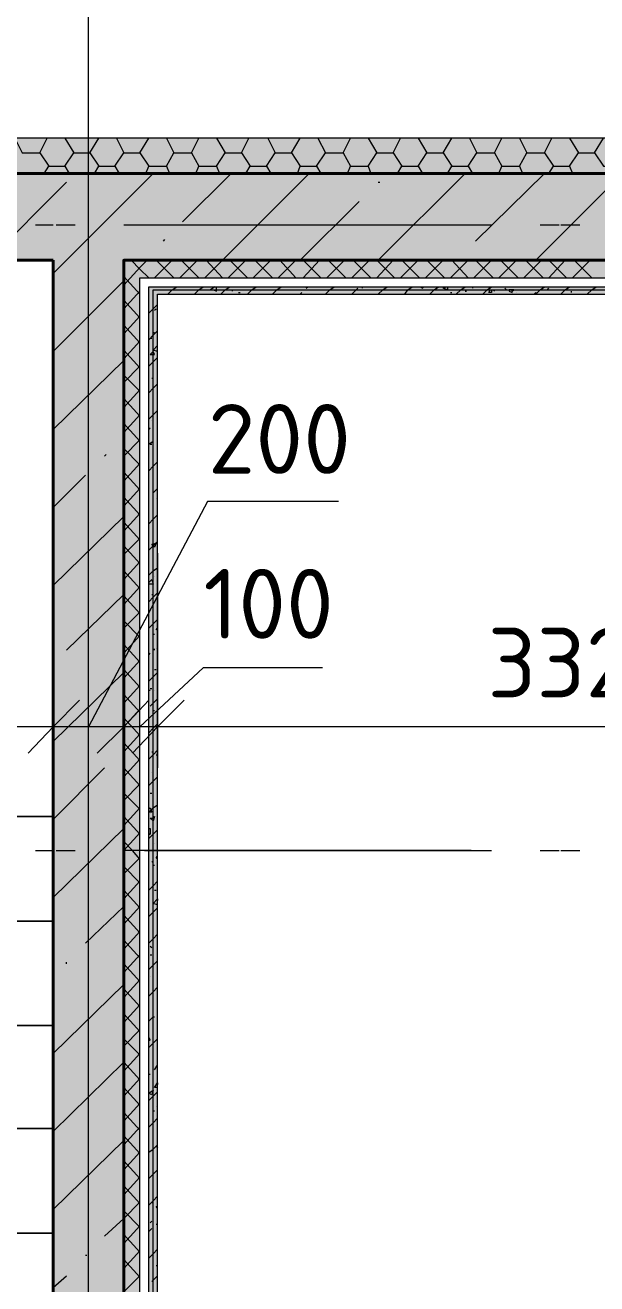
# Model space of a CAD drawing. Header units: millimetres. Extents: x -84737 to 172119, y -43083 to 59399.
# Drawn here: x -73293 to -71648, y 51635 to 55255 of the extents above; entities that cross this region are included whole.
import ezdxf

# ---------------------------------------------------------------- set-up
doc = ezdxf.new("R2010")
doc.units = ezdxf.units.MM
doc.layers.add('PDF _Геометрия', color=7, linetype='Continuous')
doc.layers.add('PDF _Текст', color=7, linetype='Continuous')
doc.layers.add('PDF _Сплошная заливка', color=7, linetype='Continuous', true_color=0xffffff)
doc.styles.add('PDF ISOCPEUR', font='isocpeur.ttf')

msp = doc.modelspace()

# ---------------------------------------------------------------- hatches: boundary and pattern name
at = {"layer": 'PDF _Сплошная заливка', "transparency": 33554559}
h = msp.add_hatch(color=256, dxfattribs=at)
h.paths.add_polyline_path([(-69212.4, 54578.8), (-69212.4, 54828.5), (-76860.6, 54828.5), (-76860.6, 54578.8)])
h.paths.add_polyline_path([(-68111.9, 54828.5), (-68111.9, 54578.8), (-66960.6, 54578.8), (-66960.6, 54828.5)])
h = msp.add_hatch(color=256, dxfattribs=at)
h.paths.add_polyline_path([(-73212.1, 49182.3), (-73009, 49182.3), (-73009, 54578.8), (-73212.1, 54578.8)])
h.paths.add_polyline_path([(-73009, 45258.7), (-73212.1, 45258.7), (-73212.1, 44378.3), (-73009, 44378.3)])
h.paths.add_polyline_path([(-73212.1, 46211), (-73009, 46211), (-73009, 46989.8), (-73212.1, 46989.8)])
h.paths.add_polyline_path([(-73212.1, 47032.1), (-73009, 47032.1), (-73009, 47061.8), (-73212.1, 47061.8)])
h.paths.add_polyline_path([(-73212.1, 47099.9), (-73009, 47099.9), (-73009, 47713.6), (-73212.1, 47713.6)])
h.paths.add_polyline_path([(-73212.1, 48966.4), (-73009, 48966.4), (-73009, 49148.4), (-73212.1, 49148.4)])
h = msp.add_hatch(color=256, dxfattribs=at)
h.paths.add_polyline_path([(-73009, 48966.4), (-72962.4, 48966.4), (-72962.4, 52881.6), (-73009, 52881.6)])
h.paths.add_polyline_path([(-72962.4, 47713.6), (-73009, 47713.6), (-73009, 47281.9), (-72962.4, 47281.9)])
h = msp.add_hatch(color=256, dxfattribs=at)
h.paths.add_polyline_path([(-72937, 48966.4), (-72924.3, 48966.4), (-72924.3, 52881.6), (-72937, 52881.6)])
h.paths.add_polyline_path([(-72924.3, 47713.6), (-72937, 47713.6), (-72937, 47353.8), (-72924.3, 47353.8)])
h = msp.add_hatch(color=256, dxfattribs=at)
h.paths.add_polyline_path([(-72924.3, 48966.4), (-72911.6, 48966.4), (-72911.6, 52881.6), (-72924.3, 52881.6)])
h.paths.add_polyline_path([(-72911.6, 47713.6), (-72924.3, 47713.6), (-72924.3, 47366.5), (-72911.6, 47366.5)])

# ---------------------------------------------------------------- linework, layer by layer
at = {"layer": 'PDF _Геометрия', "lineweight": 18}
for points in [[(-65860.2, 53029.7), (-65860.2, 53131.3), (-66859.1, 53131.3), (-66859.1, 54828.5), (-66859.1, 54930.1), (-76860.6, 54930.1), (-76962.2, 54930.1), (-76962.2, 33830.8), (-76962.2, 33729.2), (-41061.5, 33729.2), (-41061.5, 33830.8), (-41061.5, 41529.8), (-27364.9, 41529.8), (-27263.4, 41529.8), (-27263.4, 56927.9), (-27263.4, 57029.5), (-43063.5, 57029.5), (-43063.5, 56927.9)], [(-72911.6, 54578.8), (-72924.3, 54578.8), (-72937, 54578.8), (-72962.4, 54578.8), (-73009, 54578.8), (-73009, 52881.6)], [(-72962.4, 48966.4), (-72962.4, 52881.6), (-72962.4, 54528), (-72937, 54528), (-72911.6, 54528), (-69970, 54528), (-69944.6, 54528), (-69919.2, 54528), (-69919.2, 54278.3), (-69872.6, 54278.3), (-69589.1, 54278.3), (-69563.7, 54278.3), (-69542.5, 54278.3), (-69542.5, 51675.3), (-69542.5, 51649.9), (-69542.5, 51624.5), (-69618.7, 51624.5), (-69618.7, 51573.7), (-69618.7, 50676.4), (-69618.7, 50625.6), (-69542.5, 50625.6), (-69542.5, 50600.2), (-69542.5, 50574.8), (-69542.5, 50409.7)], [(-72937, 48966.4), (-72937, 52881.6), (-72937, 54502.6), (-72924.3, 54502.6), (-72911.6, 54502.6), (-69970, 54502.6), (-69957.3, 54502.6), (-69944.6, 54502.6), (-69944.6, 54252.9), (-69919.2, 54252.9), (-69872.6, 54252.9), (-69589.1, 54252.9), (-69576.4, 54252.9), (-69563.7, 54252.9), (-69563.7, 51675.3), (-69563.7, 51662.6), (-69563.7, 51649.9), (-69644.1, 51649.9), (-69644.1, 51624.5)], [(-72924.3, 48966.4), (-72924.3, 52881.6), (-72924.3, 54494.2), (-72911.6, 54494.2), (-69970, 54494.2), (-69957.3, 54494.2), (-69957.3, 54240.2), (-69944.6, 54240.2), (-69872.6, 54240.2), (-69589.1, 54240.2), (-69576.4, 54240.2), (-69576.4, 51675.3), (-69576.4, 51662.6), (-69656.8, 51662.6), (-69656.8, 51649.9), (-69656.8, 51573.7), (-69656.8, 50676.4), (-69656.8, 50600.2), (-69656.8, 50587.5), (-69576.4, 50587.5), (-69576.4, 50574.8), (-69576.4, 50409.7)], [(-72911.6, 48966.4), (-72911.6, 52881.6), (-72911.6, 54481.5), (-69970, 54481.5), (-69970, 54227.5), (-69957.3, 54227.5), (-69944.6, 54227.5), (-69919.2, 54227.5), (-69872.6, 54227.5), (-69589.1, 54227.5), (-69589.1, 51675.3), (-69669.5, 51675.3), (-69669.5, 51662.6), (-69669.5, 51649.9), (-69669.5, 51624.5)]]:
    msp.add_lwpolyline(points, dxfattribs=at)
at = {"layer": 'PDF _Геометрия', "lineweight": 40}
for points in [[(-66960.6, 54828.5), (-76860.6, 54828.5), (-76860.6, 54578.8), (-76860.6, 33830.8), (-76610.9, 33830.8), (-41163.1, 33830.8), (-41163.1, 34080.5), (-41163.1, 41631.4), (-27614.7, 41631.4), (-27364.9, 41631.4), (-27364.9, 56927.9), (-27614.7, 56927.9), (-43063.5, 56927.9)], [(-66859.1, 53029.7), (-66960.6, 53029.7), (-66960.6, 54578.8), (-66960.6, 54828.5), (-76860.6, 54828.5)], [(-41412.8, 44128.6), (-41412.8, 34080.5), (-76610.9, 34080.5), (-76610.9, 54578.8), (-73212.1, 54578.8), (-73212.1, 48966.4), (-73009, 48966.4), (-73009, 52881.6), (-73009, 48966.4)], [(-73009, 52881.6), (-73009, 54578.8), (-72911.6, 54578.8), (-69970, 54578.8), (-67210.4, 54578.8), (-67210.4, 52780), (-66960.6, 52780), (-65860.2, 52780), (-65860.2, 53029.7), (-66859.1, 53029.7), (-65860.2, 53029.7)], [(-69919.2, 54578.8), (-69944.6, 54578.8), (-69957.3, 54578.8), (-69970, 54578.8), (-72911.6, 54578.8), (-72924.3, 54578.8), (-72937, 54578.8), (-72962.4, 54578.8)]]:
    msp.add_lwpolyline(points, dxfattribs=at)
at = {"layer": 'PDF _Геометрия', "lineweight": 9}
for points in [[(-73110.6, 54968.2), (-73110.6, 55967.1)], [(-73110.6, 54142.9), (-73110.6, 55141.7)], [(-73322.2, 54930.1), (-73301, 54887.8), (-73250.2, 54887.8), (-73229.1, 54930.1)], [(-73178.3, 54930.1), (-73152.9, 54887.8), (-73106.3, 54887.8), (-73080.9, 54930.1)], [(-73030.1, 54930.1), (-73009, 54887.8), (-72962.4, 54887.8), (-72937, 54930.1)], [(-72886.2, 54930.1), (-72865.1, 54887.8), (-72814.3, 54887.8), (-72793.1, 54930.1)], [(-72742.3, 54930.1), (-72716.9, 54887.8), (-72670.4, 54887.8), (-72649.2, 54930.1)], [(-72594.2, 54930.1), (-72573, 54887.8), (-72526.5, 54887.8), (-72501.1, 54930.1)], [(-72450.3, 54930.1), (-72429.1, 54887.8), (-72378.3, 54887.8), (-72357.2, 54930.1)], [(-72306.4, 54930.1), (-72281, 54887.8), (-72234.4, 54887.8), (-72213.3, 54930.1)], [(-72162.5, 54930.1), (-72137.1, 54887.8), (-72090.5, 54887.8), (-72065.1, 54930.1)], [(-72014.3, 54930.1), (-71993.2, 54887.8), (-71942.4, 54887.8), (-71921.2, 54930.1)], [(-71870.4, 54930.1), (-71849.3, 54887.8), (-71798.5, 54887.8), (-71777.3, 54930.1)], [(-71726.5, 54930.1), (-71701.1, 54887.8), (-71654.6, 54887.8), (-71629.2, 54930.1)], [(-73250.2, 54887.8), (-73224.8, 54849.7), (-73178.3, 54849.7), (-73165.6, 54828.5)], [(-73178.3, 54849.7), (-73152.9, 54887.8)], [(-73106.3, 54887.8), (-73080.9, 54849.7), (-73034.4, 54849.7), (-73021.7, 54828.5)], [(-73034.4, 54849.7), (-73009, 54887.8)], [(-72962.4, 54887.8), (-72937, 54849.7), (-72886.2, 54849.7), (-72877.8, 54828.5)], [(-72886.2, 54849.7), (-72865.1, 54887.8)], [(-72814.3, 54887.8), (-72793.1, 54849.7), (-72742.3, 54849.7), (-72733.9, 54828.5)], [(-72742.3, 54849.7), (-72716.9, 54887.8)], [(-72670.4, 54887.8), (-72645, 54849.7), (-72598.4, 54849.7), (-72585.7, 54828.5)], [(-72598.4, 54849.7), (-72573, 54887.8)], [(-72526.5, 54887.8), (-72501.1, 54849.7), (-72454.5, 54849.7), (-72441.8, 54828.5)], [(-72454.5, 54849.7), (-72429.1, 54887.8)], [(-72378.3, 54887.8), (-72357.2, 54849.7), (-72306.4, 54849.7), (-72297.9, 54828.5)], [(-72306.4, 54849.7), (-72281, 54887.8)], [(-72234.4, 54887.8), (-72209, 54849.7), (-72162.5, 54849.7), (-72149.8, 54828.5)], [(-72162.5, 54849.7), (-72137.1, 54887.8)], [(-72090.5, 54887.8), (-72065.1, 54849.7), (-72018.6, 54849.7), (-72005.9, 54828.5)], [(-72018.6, 54849.7), (-71993.2, 54887.8)], [(-71942.4, 54887.8), (-71921.2, 54849.7), (-71870.4, 54849.7), (-71861.9, 54828.5)], [(-71870.4, 54849.7), (-71849.3, 54887.8)], [(-71798.5, 54887.8), (-71773.1, 54849.7), (-71726.5, 54849.7), (-71718, 54828.5)], [(-71726.5, 54849.7), (-71701.1, 54887.8)], [(-71654.6, 54887.8), (-71629.2, 54849.7), (-71582.6, 54849.7), (-71569.9, 54828.5)], [(-73237.5, 54828.5), (-73224.8, 54849.7)], [(-73093.6, 54828.5), (-73080.9, 54849.7)], [(-72945.5, 54828.5), (-72937, 54849.7)], [(-72801.6, 54828.5), (-72793.1, 54849.7)], [(-72657.7, 54828.5), (-72645, 54849.7)], [(-72509.5, 54828.5), (-72501.1, 54849.7)], [(-72365.6, 54828.5), (-72357.2, 54849.7)], [(-72221.7, 54828.5), (-72209, 54849.7)], [(-72077.8, 54828.5), (-72065.1, 54849.7)], [(-71929.7, 54828.5), (-71921.2, 54849.7)], [(-71785.8, 54828.5), (-71773.1, 54849.7)], [(-73212.1, 54540.7), (-73174, 54578.8), (-72924.3, 54828.5)], [(-72839.7, 54688.9), (-72700, 54828.5)], [(-72776.2, 54528), (-72725.4, 54578.8), (-72475.7, 54828.5)], [(-72276.7, 54578.8), (-72027, 54828.5)], [(-71997.4, 54633.8), (-71798.5, 54828.5)], [(-71823.9, 54578.8), (-71574.1, 54828.5)], [(-73398.4, 54578.8), (-73174, 54803.1)], [(-73110.6, 54714.3), (-73110.6, 54769.3)], [(-72276.7, 54803.1), (-72272.5, 54803.1)], [(-72501.1, 54578.8), (-72331.8, 54748.1)], [(-73262.9, 54680.4), (-73212.1, 54680.4)], [(-73203.7, 54680.4), (-73148.6, 54680.4)], [(-73009, 54680.4), (-72010.1, 54680.4)], [(-72949.7, 54680.4), (-71950.8, 54680.4)], [(-71811.2, 54680.4), (-71756.1, 54680.4)], [(-71751.9, 54680.4), (-71696.9, 54680.4)], [(-72894.7, 54633.8), (-72890.5, 54638.1)], [(-76610.9, 54578.8), (-76610.9, 52978.9), (-75011, 52978.9), (-74812, 52978.9), (-73212.1, 52978.9), (-74812, 52978.9), (-74812, 52678.4), (-74812, 52377.9), (-74812, 52081.6), (-74812, 51781.1), (-74812, 51480.6), (-74812, 51180.1), (-74812, 50879.5), (-74812, 50579), (-74812, 50278.5), (-74812, 49978), (-73212.1, 49978)], [(-73212.1, 52978.9), (-73212.1, 54578.8), (-76073.4, 54578.8)], [(-73009, 54578.8), (-73009, 54578.8)], [(-73009, 54506.9), (-72962.4, 54557.6), (-72941.3, 54578.8)], [(-72937, 54528), (-72962.4, 54553.4), (-72987.8, 54578.8)], [(-72920.1, 54528), (-72869.3, 54578.8)], [(-72865.1, 54528), (-72915.9, 54578.8)], [(-72848.1, 54528), (-72797.3, 54578.8)], [(-72793.1, 54528), (-72843.9, 54578.8)], [(-72725.4, 54528), (-72772, 54578.8)], [(-72708.5, 54528), (-72657.7, 54578.8)], [(-72653.4, 54528), (-72704.2, 54578.8)], [(-72636.5, 54528), (-72585.7, 54578.8)], [(-72581.5, 54528), (-72632.3, 54578.8)], [(-72564.6, 54528), (-72513.8, 54578.8)], [(-72513.8, 54528), (-72560.3, 54578.8)], [(-72492.6, 54528), (-72446, 54578.8)], [(-72441.8, 54528), (-72492.6, 54578.8)], [(-72424.9, 54528), (-72374.1, 54578.8)], [(-72369.9, 54528), (-72420.6, 54578.8)], [(-72352.9, 54528), (-72302.1, 54578.8)], [(-72297.9, 54528), (-72348.7, 54578.8)], [(-72281, 54528), (-72234.4, 54578.8)], [(-72230.2, 54528), (-72281, 54578.8)], [(-72213.3, 54528), (-72162.5, 54578.8)], [(-72158.2, 54528), (-72209, 54578.8)], [(-72141.3, 54528), (-72090.5, 54578.8)], [(-72086.3, 54528), (-72137.1, 54578.8)], [(-72069.3, 54528), (-72018.6, 54578.8)], [(-72018.6, 54528), (-72065.1, 54578.8)], [(-72052.4, 54578.8), (-72048.2, 54578.8)], [(-72001.6, 54528), (-71950.8, 54578.8)], [(-71946.6, 54528), (-71997.4, 54578.8)], [(-71929.7, 54528), (-71878.9, 54578.8)], [(-71874.6, 54528), (-71925.4, 54578.8)], [(-71857.7, 54528), (-71806.9, 54578.8)], [(-71802.7, 54528), (-71853.5, 54578.8)], [(-71785.8, 54528), (-71739.2, 54578.8)], [(-71735, 54528), (-71785.8, 54578.8)], [(-71718, 54528), (-71667.2, 54578.8)], [(-71663, 54528), (-71713.8, 54578.8)], [(-73212.1, 54316.4), (-73009, 54519.6)], [(-72962.4, 54481.5), (-73009, 54532.3)], [(-73110.6, 53516.4), (-73110.6, 54515.3)], [(-73009, 54439.1), (-72962.4, 54489.9)], [(-72932.8, 54502.6), (-72932.8, 54502.6)], [(-72882, 54481.5), (-72869.3, 54494.2), (-72856.6, 54502.6)], [(-72810, 54481.5), (-72805.8, 54481.5), (-72793.1, 54494.2), (-72780.4, 54502.6)], [(-72805.8, 54481.5), (-72805.8, 54481.5)], [(-72784.6, 54481.5), (-72784.6, 54481.5)], [(-72746.6, 54502.6), (-72759.3, 54494.2), (-72750.8, 54494.2), (-72742.3, 54489.9), (-72742.3, 54494.2), (-72742.3, 54502.6)], [(-72729.6, 54481.5), (-72716.9, 54494.2), (-72704.2, 54502.6)], [(-72695.8, 54489.9), (-72695.8, 54494.2), (-72691.5, 54494.2)], [(-72678.8, 54485.7), (-72674.6, 54485.7)], [(-72653.4, 54481.5), (-72640.7, 54494.2), (-72628, 54502.6)], [(-72606.9, 54502.6), (-72602.6, 54502.6)], [(-72585.7, 54481.5), (-72581.5, 54481.5), (-72568.8, 54494.2), (-72556.1, 54502.6)], [(-72573, 54502.6), (-72573, 54502.6)], [(-72501.1, 54481.5), (-72496.8, 54485.7)], [(-72484.1, 54498.4), (-72479.9, 54502.6)], [(-72471.4, 54494.2), (-72467.2, 54494.2)], [(-72424.9, 54481.5), (-72429.1, 54481.5), (-72416.4, 54494.2), (-72403.7, 54502.6)], [(-72429.1, 54502.6), (-72424.9, 54502.6)], [(-72352.9, 54481.5), (-72340.2, 54494.2), (-72336, 54498.4)], [(-72336, 54481.5), (-72331.8, 54481.5)], [(-72323.3, 54502.6), (-72323.3, 54498.4)], [(-72276.7, 54481.5), (-72264, 54494.2), (-72251.3, 54502.6)], [(-72242.9, 54494.2), (-72238.6, 54494.2)], [(-72200.6, 54481.5), (-72192.1, 54494.2), (-72179.4, 54502.6)], [(-72154, 54502.6), (-72149.8, 54498.4), (-72145.5, 54502.6)], [(-72128.6, 54481.5), (-72115.9, 54494.2), (-72103.2, 54502.6), (-72099, 54502.6)], [(-72077.8, 54502.6), (-72077.8, 54494.2), (-72090.5, 54498.4), (-72082, 54502.6)], [(-72069.3, 54485.7), (-72065.1, 54485.7)], [(-72052.4, 54481.5), (-72039.7, 54494.2), (-72027, 54502.6)], [(-72027, 54489.9), (-72022.8, 54489.9)], [(-72005.9, 54502.6), (-72005.9, 54498.4)], [(-71976.2, 54481.5), (-71963.5, 54494.2), (-71950.8, 54502.6)], [(-71959.3, 54498.4), (-71955.1, 54498.4)], [(-71950.8, 54494.2), (-71950.8, 54494.2)], [(-71946.6, 54494.2), (-71942.4, 54489.9)], [(-71946.6, 54494.2), (-71946.6, 54494.2)], [(-71912.7, 54498.4), (-71908.5, 54494.2)], [(-71891.6, 54489.9), (-71887.3, 54494.2), (-71900, 54494.2), (-71900, 54489.9), (-71891.6, 54485.7), (-71891.6, 54494.2), (-71887.3, 54494.2)], [(-71887.3, 54494.2), (-71887.3, 54494.2)], [(-71878.9, 54485.7), (-71878.9, 54485.7)], [(-71828.1, 54481.5), (-71823.9, 54485.7), (-71823.9, 54481.5), (-71811.2, 54494.2), (-71798.5, 54502.6)], [(-71819.6, 54494.2), (-71815.4, 54494.2), (-71815.4, 54489.9)], [(-71790, 54494.2), (-71785.8, 54498.4)], [(-71751.9, 54481.5), (-71739.2, 54494.2), (-71726.5, 54502.6)], [(-71722.3, 54489.9), (-71722.3, 54485.7)], [(-71675.7, 54481.5), (-71663, 54494.2), (-71650.3, 54502.6)], [(-72962.4, 54413.7), (-73009, 54464.5)], [(-72937, 54426.4), (-72924.3, 54439.1), (-72911.6, 54451.8)], [(-73009, 54367.2), (-72962.4, 54418)], [(-72920.1, 54434.9), (-72915.9, 54439.1)], [(-72962.4, 54341.8), (-73009, 54392.6)], [(-72937, 54350.3), (-72924.3, 54363), (-72911.6, 54375.6)], [(-72924.3, 54371.4), (-72920.1, 54371.4)], [(-73009, 54295.2), (-72962.4, 54346)], [(-72932.8, 54354.5), (-72928.6, 54354.5)], [(-72962.4, 54269.8), (-73009, 54320.6)], [(-72937, 54274.1), (-72924.3, 54286.8), (-72911.6, 54299.5)], [(-72911.6, 54316.4), (-72924.3, 54320.6), (-72911.6, 54333.3)], [(-72924.3, 54320.6), (-72924.3, 54320.6)], [(-72924.3, 54320.6), (-72924.3, 54320.6)], [(-72924.3, 54316.4), (-72924.3, 54316.4)], [(-73212.1, 54092.1), (-73009, 54291)], [(-73009, 54227.5), (-72962.4, 54274.1)], [(-72962.4, 54202.1), (-73009, 54248.7)], [(-72928.6, 54240.2), (-72924.3, 54240.2)], [(-73009, 54155.6), (-72962.4, 54206.3)], [(-72937, 54197.9), (-72924.3, 54210.6), (-72911.6, 54223.3)], [(-72962.4, 54130.2), (-73009, 54180.9)], [(-73009, 54083.6), (-72962.4, 54134.4)], [(-72937, 54121.7), (-72924.3, 54134.4), (-72911.6, 54147.1)], [(-72962.4, 54058.2), (-73009, 54109)], [(-72937, 54096.3), (-72932.8, 54096.3), (-72937, 54092.1)], [(-72928.6, 54117.5), (-72928.6, 54117.5)], [(-73009, 54015.9), (-72962.4, 54062.4)], [(-72937, 54049.7), (-72924.3, 54058.2)], [(-72932.8, 54049.7), (-72928.6, 54049.7)], [(-72911.6, 54070.9), (-72911.6, 54070.9)], [(-73064, 54015.9), (-73059.8, 54020.1)], [(-72962.4, 53990.5), (-73009, 54037)], [(-73009, 53943.9), (-72962.4, 53994.7)], [(-72937, 53973.6), (-72924.3, 53986.3), (-72911.6, 53998.9)], [(-72911.6, 53990.5), (-72911.6, 53990.5)], [(-73212.1, 53867.7), (-73119, 53960.9)], [(-73110.6, 53888.9), (-73110.6, 53939.7)], [(-72962.4, 53918.5), (-73009, 53969.3)], [(-73009, 53872), (-72962.4, 53922.8)], [(-72924.3, 53905.8), (-72924.3, 53910.1), (-72911.6, 53922.8)], [(-72391, 53884.7), (-72767.7, 53884.7), (-73110.6, 53237.1)], [(-72962.4, 53846.6), (-73009, 53897.4)], [(-72915.9, 53893.1), (-72915.9, 53893.1)], [(-73212.1, 53643.4), (-73009, 53842.3)], [(-73009, 53800), (-72962.4, 53850.8)], [(-72937, 53821.2), (-72924.3, 53833.9), (-72911.6, 53846.6)], [(-72962.4, 53774.6), (-73009, 53825.4)], [(-73009, 53732.3), (-72962.4, 53778.9)], [(-72962.4, 53706.9), (-73009, 53757.7)], [(-72937, 53745), (-72924.3, 53757.7), (-72928.6, 53761.9), (-72924.3, 53761.9), (-72915.9, 53766.2), (-72920.1, 53753.5), (-72924.3, 53757.7), (-72911.6, 53770.4)], [(-73009, 53237.1), (-73009, 53736.5)], [(-72911.6, 53736.5), (-72911.6, 53237.1), (-72911.6, 53118.6)], [(-73110.6, 52686.9), (-73110.6, 53690)], [(-73009, 53660.3), (-72962.4, 53711.1)], [(-72962.4, 53634.9), (-73009, 53685.7)], [(-72937, 53673), (-72924.3, 53685.7), (-72911.6, 53694.2)], [(-72937, 53651.9), (-72928.6, 53660.3), (-72924.3, 53647.6), (-72937, 53647.6)], [(-72920.1, 53668.8), (-72920.1, 53668.8)], [(-73174, 53457.2), (-73009, 53618)], [(-73009, 53588.4), (-72962.4, 53639.2)], [(-72962.4, 53563), (-73009, 53613.8)], [(-72937, 53596.9), (-72924.3, 53609.6), (-72911.6, 53622.3)], [(-72928.6, 53618), (-72924.3, 53618)], [(-72911.6, 53575.7), (-72911.6, 53579.9)], [(-73009, 53520.7), (-72962.4, 53567.2)], [(-72962.4, 53495.3), (-73009, 53541.8)], [(-72937, 53520.7), (-72924.3, 53533.4), (-72911.6, 53546.1)], [(-72924.3, 53503.7), (-72920.1, 53503.7)], [(-72924.3, 53503.7), (-72924.3, 53503.7)], [(-72915.9, 53516.4), (-72911.6, 53520.7)], [(-72911.6, 53516.4), (-72911.6, 53516.4)], [(-72911.6, 53516.4), (-72911.6, 53516.4)], [(-73009, 53448.7), (-72962.4, 53499.5)], [(-72962.4, 53423.3), (-73009, 53474.1)], [(-72937, 53444.5), (-72932.8, 53448.7)], [(-72920.1, 53457.2), (-72920.1, 53461.4)], [(-72915.9, 53461.4), (-72915.9, 53461.4)], [(-73212.1, 53194.8), (-73009, 53393.7)], [(-73009, 53376.8), (-72962.4, 53427.6)], [(-72962.4, 53351.4), (-73009, 53402.2)], [(-72437.6, 53406.4), (-72780.4, 53406.4), (-72962.4, 53237.1)], [(-72937, 53368.3), (-72924.3, 53381), (-72911.6, 53393.7)], [(-72920.1, 53402.2), (-72915.9, 53402.2)], [(-73212.1, 52737.6), (-73212.1, 53237.1), (-73212.1, 53355.6)], [(-73009, 53304.8), (-72962.4, 53355.6)], [(-72962.4, 53279.4), (-73009, 53330.2)], [(-72937, 53342.9), (-72932.8, 53342.9)], [(-72932.8, 53347.1), (-72928.6, 53347.1)], [(-72920.1, 53342.9), (-72920.1, 53342.9)], [(-73110.6, 53262.5), (-73110.6, 53317.5)], [(-69589.1, 53118.6), (-69589.1, 53237.1), (-72911.6, 53237.1), (-73009, 53237.1), (-72962.4, 53287.9)], [(-72932.8, 53296.3), (-72924.3, 53304.8), (-72911.6, 53317.5)], [(-72962.4, 53211.7), (-73009, 53262.5)], [(-72924.3, 53283.6), (-72920.1, 53283.6)], [(-72924.3, 53283.6), (-72924.3, 53283.6)], [(-72962.4, 53067.8), (-73009, 53118.6), (-73009, 53237.1), (-73212.1, 53237.1), (-74812, 53237.1), (-75011, 53237.1), (-76729.4, 53237.1)], [(-73009, 53165.1), (-72962.4, 53215.9)], [(-72937, 53220.2), (-72924.3, 53232.9), (-72911.6, 53245.6)], [(-72924.3, 53224.4), (-72924.3, 53224.4)], [(-72924.3, 53224.4), (-72924.3, 53224.4)], [(-72911.6, 53224.4), (-72911.6, 53224.4)], [(-72962.4, 53139.7), (-73009, 53190.5)], [(-73009, 53093.2), (-72962.4, 53144)], [(-72937, 53144), (-72924.3, 53156.7), (-72911.6, 53169.4)], [(-72928.6, 53165.1), (-72924.3, 53165.1)], [(-72915.9, 53156.7), (-72911.6, 53156.7)], [(-72911.6, 53156.7), (-72911.6, 53156.7)], [(-73212.1, 52970.4), (-73064, 53118.6)], [(-72928.6, 53105.9), (-72928.6, 53105.9)], [(-73009, 53025.5), (-72962.4, 53072)], [(-72937, 53067.8), (-72924.3, 53080.5), (-72911.6, 53093.2)], [(-73110.6, 52064.7), (-73110.6, 53063.6)], [(-72962.4, 53000.1), (-73009, 53046.6)], [(-72932.8, 53046.6), (-72928.6, 53046.6)], [(-73009, 52953.5), (-72962.4, 53004.3)], [(-72937, 53000.1), (-72932.8, 53004.3), (-72928.6, 52991.6), (-72937, 52991.6), (-72924.3, 53004.3), (-72911.6, 53012.8)], [(-72962.4, 52928.1), (-73009, 52978.9)], [(-72932.8, 52987.4), (-72932.8, 52987.4)], [(-73212.1, 52746.1), (-73009, 52945)], [(-72010.1, 52881.6), (-73009, 52881.6), (-72962.4, 52932.3)], [(-72937, 52945), (-72932.8, 52945), (-72932.8, 52928.1), (-72937, 52928.1), (-72932.8, 52928.1)], [(-72937, 52915.4), (-72924.3, 52928.1), (-72911.6, 52940.8)], [(-72962.4, 52856.2), (-72983.6, 52881.6), (-73009, 52906.9)], [(-72920.1, 52902.7), (-72920.1, 52902.7)], [(-73262.9, 52881.6), (-73212.1, 52881.6)], [(-73203.7, 52881.6), (-73148.6, 52881.6)], [(-73009, 52813.8), (-72962.4, 52860.4)], [(-72949.7, 52881.6), (-71950.8, 52881.6)], [(-72928.6, 52847.7), (-72924.3, 52851.9)], [(-72924.3, 52881.6), (-72920.1, 52881.6)], [(-72911.6, 52856.2), (-72915.9, 52860.4), (-72911.6, 52864.6)], [(-72911.6, 52864.6), (-72911.6, 52864.6)], [(-71811.2, 52881.6), (-71756.1, 52881.6)], [(-71751.9, 52881.6), (-71696.9, 52881.6)], [(-72962.4, 52788.4), (-73009, 52835)], [(-72924.3, 52839.2), (-72920.1, 52839.2)], [(-72924.3, 52839.2), (-72924.3, 52839.2)], [(-73009, 52741.9), (-72962.4, 52792.7)], [(-72937, 52767.3), (-72924.3, 52780), (-72911.6, 52792.7)], [(-72962.4, 52716.5), (-73009, 52767.3)], [(-72920.1, 52767.3), (-72915.9, 52767.3)], [(-73119, 52614.9), (-73009, 52720.7)], [(-73009, 52669.9), (-72962.4, 52720.7)], [(-72937, 52691.1), (-72924.3, 52703.8), (-72911.6, 52716.5)], [(-72911.6, 52724.9), (-72924.3, 52729.2), (-72911.6, 52741.9), (-72911.6, 52737.6)], [(-72924.3, 52729.2), (-72924.3, 52729.2)], [(-72924.3, 52729.2), (-72924.3, 52729.2)], [(-73212.1, 52678.4), (-74812, 52678.4), (-73212.1, 52678.4), (-73212.1, 52377.9), (-73212.1, 52081.6), (-73212.1, 51781.1), (-73212.1, 51480.6), (-73212.1, 51180.1), (-73212.1, 50879.5), (-73212.1, 50579), (-73212.1, 50278.5), (-74812, 50278.5), (-73212.1, 50278.5), (-73212.1, 49978), (-74812, 49978), (-74812, 49982.2)], [(-72962.4, 52644.5), (-73009, 52695.3)], [(-73009, 52598), (-72962.4, 52648.8)], [(-72937, 52614.9), (-72924.3, 52627.6), (-72911.6, 52640.3), (-72911.6, 52644.5)], [(-72962.4, 52572.6), (-73009, 52623.4)], [(-72932.8, 52606.4), (-72928.6, 52602.2)], [(-73009, 52530.2), (-72962.4, 52581)], [(-72937, 52538.7), (-72924.3, 52551.4), (-72911.6, 52564.1)], [(-72932.8, 52581), (-72928.6, 52581)], [(-73174, 52555.6), (-73174, 52559.9)], [(-72962.4, 52504.9), (-73009, 52555.6)], [(-73212.1, 52297.5), (-73009, 52496.4)], [(-73009, 52458.3), (-72962.4, 52509.1)], [(-72932.8, 52517.5), (-72932.8, 52517.5)], [(-73110.6, 52437.1), (-73110.6, 52487.9)], [(-72962.4, 52432.9), (-73009, 52483.7)], [(-72937, 52462.5), (-72924.3, 52475.2), (-72911.6, 52487.9)], [(-72911.6, 52454.1), (-72911.6, 52454.1)], [(-73009, 52386.3), (-72962.4, 52437.1)], [(-72962.4, 52360.9), (-73009, 52411.7)], [(-72937, 52390.6), (-72924.3, 52403.3), (-72920.1, 52403.3)], [(-73009, 52318.6), (-72962.4, 52365.2)], [(-72937, 52335.5), (-72932.8, 52335.5), (-72937, 52344)], [(-72962.4, 52293.2), (-73009, 52339.8)], [(-72937, 52314.4), (-72924.3, 52327.1), (-72911.6, 52339.8)], [(-73212.1, 52073.1), (-73009, 52272.1), (-72962.4, 52221.3)], [(-73009, 52246.7), (-72962.4, 52297.5)], [(-72937, 52238.2), (-72932.8, 52238.2)], [(-72920.1, 52250.9), (-72911.6, 52263.6)], [(-73110.6, 51235.1), (-73110.6, 52234)], [(-73009, 52174.7), (-72962.4, 52225.5)], [(-72962.4, 52149.3), (-73009, 52200.1)], [(-72911.6, 52200.1), (-72920.1, 52200.1), (-72911.6, 52212.8), (-72911.6, 52208.6)], [(-72937, 52162), (-72924.3, 52174.7), (-72911.6, 52187.4)], [(-73009, 52102.8), (-72962.4, 52153.5)], [(-72962.4, 52077.4), (-73009, 52128.2)], [(-72924.3, 52132.4), (-72920.1, 52132.4)], [(-72924.3, 52132.4), (-72924.3, 52132.4)], [(-72915.9, 52145.1), (-72915.9, 52145.1)], [(-72937, 52085.8), (-72924.3, 52098.5), (-72911.6, 52111.2)], [(-73009, 52035), (-72962.4, 52085.8)], [(-72962.4, 52009.6), (-73009, 52060.4)], [(-73212.1, 51848.8), (-73009, 52047.7)], [(-72937, 52013.9), (-72924.3, 52022.3), (-72911.6, 52035)], [(-72915.9, 52030.8), (-72911.6, 52026.6)], [(-73009, 51963.1), (-72962.4, 52013.9)], [(-72962.4, 51937.7), (-73009, 51988.5)], [(-72937, 51937.7), (-72924.3, 51950.4), (-72911.6, 51963.1)], [(-73009, 51891.1), (-72962.4, 51941.9)], [(-72962.4, 51865.7), (-73009, 51916.5)], [(-72937, 51861.5), (-72924.3, 51874.2), (-72911.6, 51886.9)], [(-73110.6, 51810.7), (-73110.6, 51861.5)], [(-73064, 51772.6), (-73009, 51823.4), (-72962.4, 51870)], [(-72962.4, 51798), (-73009, 51844.6)], [(-72928.6, 51870), (-72924.3, 51865.7)], [(-72911.6, 51853), (-72915.9, 51857.3), (-72911.6, 51857.3)], [(-73009, 51751.5), (-72962.4, 51802.2)], [(-72932.8, 51810.7), (-72928.6, 51814.9)], [(-72915.9, 51806.5), (-72911.6, 51806.5)], [(-72962.4, 51726.1), (-73009, 51776.9)], [(-72937, 51785.3), (-72928.6, 51793.8)], [(-73009, 51679.5), (-72962.4, 51730.3)], [(-72937, 51709.1), (-72924.3, 51721.8), (-72911.6, 51734.5)], [(-73119, 51717.6), (-73114.8, 51717.6)], [(-72962.4, 51654.1), (-73009, 51704.9)], [(-73212.1, 51624.5), (-73174, 51658.3)], [(-73009, 51611.8), (-72962.4, 51658.3)], [(-72928.6, 51641.4), (-72924.3, 51645.6), (-72911.6, 51658.3)], [(-72915.9, 51688), (-72911.6, 51688)]]:
    msp.add_lwpolyline(points, dxfattribs=at)
for points in [[(-71950.8, 54494.2), (-71950.8, 54485.7), (-71959.3, 54485.7), (-71955.1, 54494.2)], [(-72924.3, 54307.9), (-72920.1, 54307.9), (-72924.3, 54316.4), (-72932.8, 54307.9)], [(-72924.3, 52966.2), (-72932.8, 52974.7), (-72924.3, 52974.7), (-72920.1, 52978.9)], [(-73212.1, 52377.9), (-74812, 52377.9)], [(-72924.3, 52191.6), (-72928.6, 52178.9), (-72937, 52183.2)], [(-73212.1, 52081.6), (-74812, 52081.6)], [(-73212.1, 51781.1), (-74812, 51781.1)]]:
    msp.add_lwpolyline(points, close=True, dxfattribs=at)
at = {"layer": 'PDF _Геометрия', "lineweight": 20}
for points in [[(-73136, 53313.3), (-73212.1, 53237.1), (-73284.1, 53160.9)], [(-72937, 53313.3), (-73009, 53237.1), (-73085.2, 53160.9)], [(-72835.4, 53313.3), (-72911.6, 53237.1), (-72983.6, 53160.9)]]:
    msp.add_lwpolyline(points, dxfattribs=at)
at = {"layer": 'PDF _Сплошная заливка', "lineweight": 5, "transparency": 33554559}
for points in [[(-76860.6, 54930.1), (-76860.6, 54828.5), (-66859.1, 54930.1), (-66859.1, 54828.5)], [(-73009, 54578.8), (-73009, 52881.6), (-72962.4, 54578.8), (-72962.4, 52881.6)], [(-72962.4, 54578.8), (-72962.4, 54528), (-69919.2, 54578.8), (-69919.2, 54528)], [(-72937, 54502.6), (-72937, 52881.6), (-72924.3, 54502.6), (-72924.3, 52881.6)], [(-72924.3, 54502.6), (-72924.3, 54494.2), (-69957.3, 54502.6), (-69957.3, 54494.2)], [(-72924.3, 54494.2), (-72924.3, 52881.6), (-72911.6, 54494.2), (-72911.6, 52881.6)], [(-72911.6, 54494.2), (-72911.6, 54481.5), (-69970, 54494.2), (-69970, 54481.5)]]:
    msp.add_solid(points, dxfattribs=at)

# ---------------------------------------------------------------- texts
at = {"layer": 'PDF _Текст', "char_height": 200.5, "attachment_point": 4, "style": 'PDF ISOCPEUR'}
for s, insert in [('200', (-72767.2, 54065)), ('100', (-72779.9, 53590.9)), ('3320', (-71963, 53421.6))]:
    msp.add_mtext(s, dxfattribs=dict(at, insert=insert))

doc.saveas('drawing.dxf')
